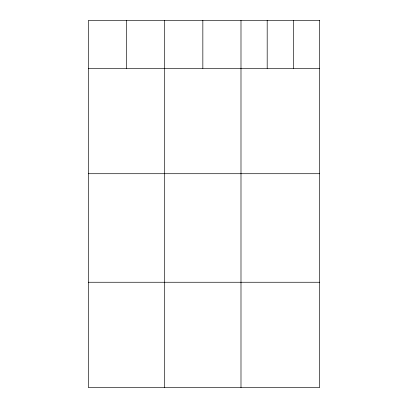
<?xml version="1.0" encoding="UTF-8"?>
<svg xmlns="http://www.w3.org/2000/svg" width="408" height="408" viewBox="0 0 408 408"><rect width="100%" height="100%" fill="white"/><g stroke="black" fill="none" stroke-linecap="round" stroke-linejoin="round"><path stroke-width="0.61" d="M88.409 68.376L319.591 68.376M88.409 173.716L319.591 173.716M88.409 282.254L319.591 282.254M293.393 20.4L293.393 68.376M267.189 20.4L267.189 68.376M240.99 20.4L240.99 387.6M202.842 20.4L202.842 68.376M164.699 20.4L164.699 387.6M126.551 20.4L126.551 68.376M319.591 20.4L88.409 20.4L88.409 387.6L319.591 387.6L319.591 20.4"/></g></svg>
